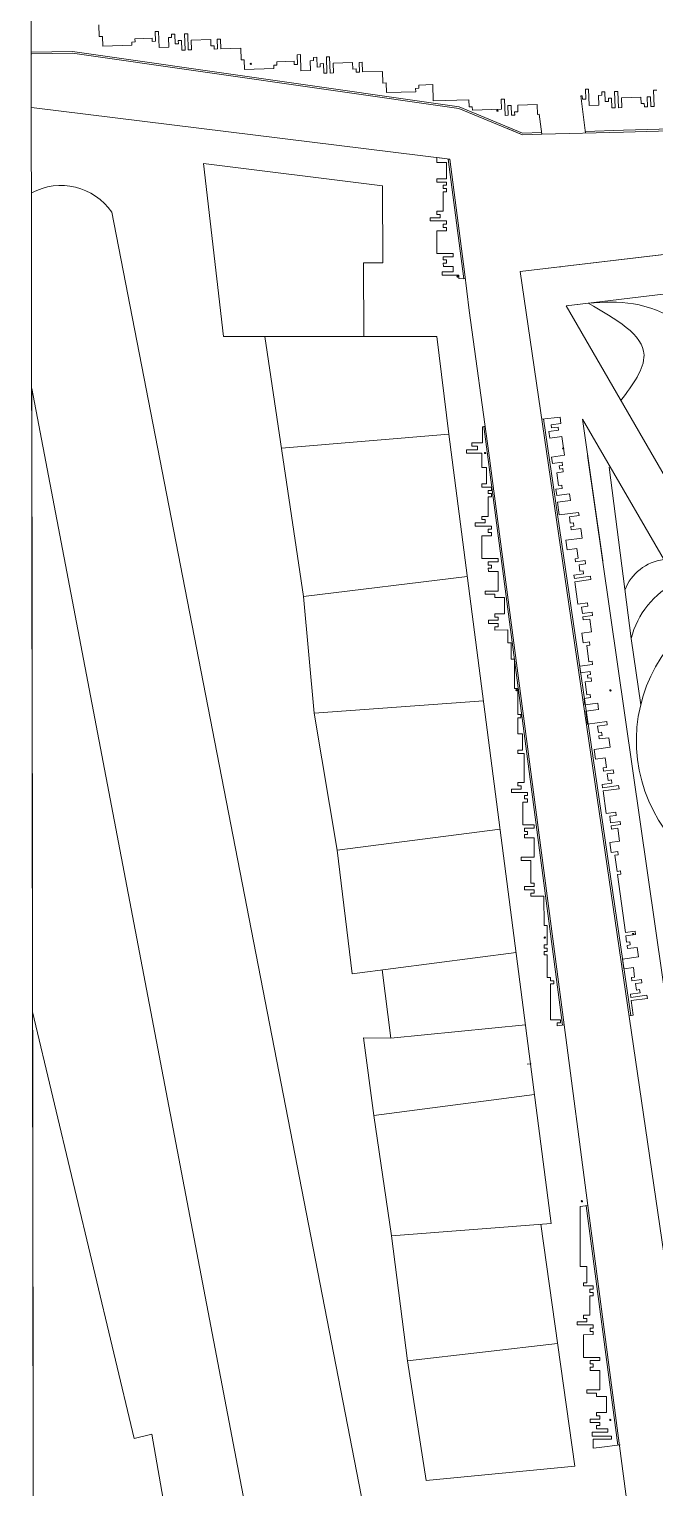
# Model space of a CAD drawing. Header units: metres. Extents: x -48 to 2360, y -1392 to 453.
# Drawn here: x 662.2 to 698.9, y -1013.8 to -928.3 of the extents above; entities that cross this region are included whole.
import ezdxf

# ---------------------------------------------------------------- set-up
doc = ezdxf.new("R2010")
doc.units = ezdxf.units.M
doc.layers.add('JARDINERAS', color=93, linetype='Continuous', lineweight=5, transparency=0.4)
doc.layers.add('TODO', color=210, linetype='Continuous', lineweight=5)

msp = doc.modelspace()

# ---------------------------------------------------------------- linework, layer by layer
at = {"layer": 'JARDINERAS', "transparency": 33554687}
for p, q in [((687.072, -942.5), (686.438, -942.5)), ((686.438, -942.5), (686.438, -942.706)), ((686.438, -942.706), (687.411, -942.706)), ((687.411, -942.706), (687.411, -942.905)), ((687.698, -942.912), (687.411, -942.905)), ((687.698, -942.912), (687.79, -942.901)), ((692.276, -951.142), (693.344, -951.02)), ((697.398, -986.116), (697.404, -986.152)), ((696.149, -1010.524), (695.239, -1010.524)), ((695.239, -1010.524), (695.239, -1010.754)), ((695.492, -1010.324), (696.149, -1010.324)), ((696.149, -1010.324), (696.149, -1010.524)), ((695.239, -1010.754), (696.355, -1010.754)), ((696.355, -1010.943), (695.282, -1010.943)), ((695.282, -1010.943), (695.282, -1011.466)), ((695.282, -1011.466), (695.65, -1011.428)), ((696.355, -1010.754), (696.355, -1010.943))]:
    msp.add_line(p, q, dxfattribs=at)
at = {"layer": 'JARDINERAS', "ltscale": 7, "transparency": 33554687}
for p, q in [((688.788, -951.585), (688.872, -951.582)), ((688.788, -952.533), (688.788, -951.585)), ((693.344, -951.02), (693.394, -951.391)), ((687.859, -953.133), (687.859, -952.933)), ((687.859, -952.933), (688.499, -952.933)), ((688.749, -953.133), (687.859, -953.133)), ((688.173, -952.733), (688.173, -952.533)), ((688.173, -952.533), (688.788, -952.533)), ((688.499, -952.733), (688.173, -952.733)), ((688.499, -952.933), (688.499, -952.733))]:
    msp.add_line(p, q, dxfattribs=at)
at = {"layer": 'JARDINERAS', "ltscale": 0.05, "transparency": 33554687}
msp.add_line((697.516, -964.006), (696.226, -953.95), dxfattribs=at)
at = {"layer": 'JARDINERAS', "transparency": 33554687, "flags": 128}
for points in [[(666.314, -928.72), (666.292, -928.036)], [(669.792, -928.414), (669.601, -928.42)], [(669.601, -928.42), (669.62, -928.991)], [(669.824, -929.365), (669.792, -928.414)], [(670.749, -928.572), (670.559, -928.578)], [(670.769, -929.143), (670.749, -928.572)], [(671.511, -928.546), (671.32, -928.553)], [(671.32, -928.553), (671.352, -929.504)], [(671.542, -929.498), (671.511, -928.546)], [(666.505, -928.714), (666.314, -928.72)], [(666.524, -929.285), (666.505, -928.714)], [(668.236, -929.228), (666.524, -929.285)], [(668.42, -929.031), (668.23, -929.037)], [(668.23, -929.037), (668.236, -929.228)], [(669.424, -928.807), (668.414, -928.841)], [(668.414, -928.841), (668.42, -929.031)], [(669.43, -928.997), (669.424, -928.807)], [(669.62, -928.991), (669.43, -928.997)], [(670.394, -929.346), (669.824, -929.365)], [(670.566, -928.769), (670.375, -928.775)], [(670.375, -928.775), (670.394, -929.346)], [(670.559, -928.578), (670.566, -928.769)], [(670.959, -929.136), (670.769, -929.143)], [(671.143, -928.94), (670.952, -928.946)], [(670.952, -928.946), (670.959, -929.136)], [(671.162, -929.511), (671.143, -928.94)], [(672.855, -928.882), (671.714, -928.921)], [(671.714, -928.921), (671.733, -929.492)], [(672.868, -929.263), (672.855, -928.882)], [(673.058, -929.257), (672.868, -929.263)], [(673.065, -929.447), (673.058, -929.257)], [(673.426, -928.863), (673.236, -928.87)], [(673.236, -928.87), (673.255, -929.441)], [(673.445, -929.434), (673.426, -928.863)], [(674.614, -929.395), (673.445, -929.434)], [(674.637, -930.08), (674.614, -929.395)], [(691.153, -934.379), (687.434, -932.835), (664.756, -929.593), (662.332, -929.631)], [(671.352, -929.504), (671.162, -929.511)], [(671.733, -929.492), (671.542, -929.498)], [(673.255, -929.441), (673.065, -929.447)], [(674.827, -930.073), (674.637, -930.08)], [(674.846, -930.644), (674.827, -930.073)], [(677.746, -930.166), (676.736, -930.2)], [(676.736, -930.2), (676.742, -930.39)], [(677.752, -930.356), (677.746, -930.166)], [(678.114, -929.773), (677.924, -929.779)], [(677.924, -929.779), (677.943, -930.35)], [(678.146, -930.724), (678.114, -929.773)], [(678.888, -930.128), (678.697, -930.134)], [(678.697, -930.134), (678.717, -930.705)], [(679.072, -929.931), (678.881, -929.937)], [(678.881, -929.937), (678.888, -930.128)], [(679.091, -930.502), (679.072, -929.931)], [(679.833, -929.906), (679.642, -929.912)], [(679.642, -929.912), (679.674, -930.863)], [(679.865, -930.857), (679.833, -929.906)], [(681.177, -930.241), (680.036, -930.28)], [(680.036, -930.28), (680.055, -930.851)], [(681.19, -930.622), (681.177, -930.241)], [(681.748, -930.222), (681.558, -930.229)], [(681.558, -930.229), (681.577, -930.8)], [(681.767, -930.793), (681.748, -930.222)], [(676.559, -930.587), (674.846, -930.644)], [(676.742, -930.39), (676.552, -930.396)], [(676.552, -930.396), (676.559, -930.587)], [(677.943, -930.35), (677.752, -930.356)], [(678.717, -930.705), (678.146, -930.724)], [(679.281, -930.495), (679.091, -930.502)], [(679.465, -930.299), (679.275, -930.305)], [(679.275, -930.305), (679.281, -930.495)], [(679.484, -930.87), (679.465, -930.299)], [(679.674, -930.863), (679.484, -930.87)], [(680.055, -930.851), (679.865, -930.857)], [(681.38, -930.616), (681.19, -930.622)], [(681.387, -930.806), (681.38, -930.616)], [(681.577, -930.8), (681.387, -930.806)], [(682.936, -930.754), (681.767, -930.793)], [(682.959, -931.439), (682.936, -930.754)], [(683.149, -931.432), (682.959, -931.439)], [(683.168, -932.003), (683.149, -931.432)], [(684.881, -931.946), (683.168, -932.003)], [(685.065, -931.749), (684.874, -931.755)], [(684.874, -931.755), (684.881, -931.946)], [(685.878, -931.531), (685.058, -931.559)], [(685.058, -931.559), (685.065, -931.749)], [(685.91, -932.489), (685.878, -931.531)], [(695.021, -931.8), (694.831, -931.806)], [(694.831, -931.806), (694.85, -932.377)], [(695.053, -932.751), (695.021, -931.8)], [(695.979, -931.958), (695.788, -931.965)], [(695.788, -931.965), (695.795, -932.155)], [(695.998, -932.529), (695.979, -931.958)], [(696.74, -931.933), (696.549, -931.939)], [(696.549, -931.939), (696.581, -932.891)], [(696.772, -932.884), (696.74, -931.933)], [(699.023, -931.856), (698.833, -931.863)], [(698.833, -931.863), (698.865, -932.814)], [(687.993, -932.419), (685.91, -932.489)], [(688.007, -932.837), (687.993, -932.419)], [(688.198, -932.831), (688.007, -932.837)], [(688.204, -933.021), (688.198, -932.831)], [(690.088, -932.387), (689.897, -932.393)], [(689.897, -932.393), (689.916, -932.964)], [(690.119, -933.338), (690.088, -932.387)], [(690.481, -932.755), (690.291, -932.761)], [(690.291, -932.761), (690.31, -933.332)], [(690.5, -933.326), (690.481, -932.755)], [(692.003, -932.704), (690.861, -932.742)], [(690.861, -932.742), (690.874, -933.123)], [(692.022, -933.275), (692.003, -932.704)], [(694.653, -932.193), (694.564, -932.196)], [(694.832, -934.37), (694.564, -932.196)], [(694.659, -932.384), (694.653, -932.193)], [(694.85, -932.377), (694.659, -932.384)], [(695.624, -932.732), (695.053, -932.751)], [(695.795, -932.155), (695.604, -932.161)], [(695.604, -932.161), (695.624, -932.732)], [(696.188, -932.523), (695.998, -932.529)], [(696.372, -932.326), (696.182, -932.333)], [(696.182, -932.333), (696.188, -932.523)], [(696.391, -932.897), (696.372, -932.326)], [(698.084, -932.269), (696.943, -932.307)], [(696.943, -932.307), (696.962, -932.878)], [(698.097, -932.649), (698.084, -932.269)], [(698.287, -932.643), (698.097, -932.649)], [(698.294, -932.833), (698.287, -932.643)], [(698.484, -932.827), (698.294, -932.833)], [(698.655, -932.25), (698.465, -932.256)], [(698.465, -932.256), (698.484, -932.827)], [(698.674, -932.821), (698.655, -932.25)], [(698.865, -932.814), (698.674, -932.821)], [(689.916, -932.964), (688.204, -933.021)], [(690.31, -933.332), (690.119, -933.338)], [(690.69, -933.319), (690.5, -933.326)], [(690.874, -933.123), (690.684, -933.129)], [(690.684, -933.129), (690.69, -933.319)], [(692.128, -933.271), (692.022, -933.275)], [(692.128, -933.271), (692.272, -934.442)], [(696.581, -932.891), (696.391, -932.897)], [(696.962, -932.878), (696.772, -932.884)], [(686.111, -936.1), (686.111, -935.814)], [(686.111, -935.814), (686.873, -935.909)], [(686.682, -936.099), (686.111, -936.1)], [(686.684, -937.051), (686.682, -936.099)], [(686.775, -935.896), (686.873, -935.909)], [(687.698, -942.912), (686.775, -935.896)], [(686.113, -937.052), (686.684, -937.051)], [(686.113, -937.242), (686.113, -937.052)], [(686.684, -937.242), (686.113, -937.242)], [(686.494, -937.623), (686.494, -937.432)], [(686.494, -937.432), (686.684, -937.432)], [(686.685, -937.622), (686.494, -937.623)], [(686.496, -938.955), (686.494, -937.813)], [(686.494, -937.813), (686.685, -937.813)], [(686.684, -937.432), (686.684, -937.242)], [(686.685, -937.813), (686.685, -937.622)], [(685.735, -939.337), (686.306, -939.336)], [(685.735, -939.527), (685.735, -939.337)], [(686.687, -939.526), (685.735, -939.527)], [(686.115, -938.956), (686.496, -938.955)], [(686.115, -939.146), (686.115, -938.956)], [(686.306, -939.146), (686.115, -939.146)], [(686.306, -939.336), (686.306, -939.146)], [(686.687, -939.717), (686.687, -939.526)], [(686.117, -940.098), (686.688, -940.097)], [(686.119, -941.431), (686.117, -940.098)], [(686.497, -939.907), (686.497, -939.717)], [(686.497, -939.717), (686.687, -939.717)], [(686.688, -939.907), (686.497, -939.907)], [(686.688, -940.097), (686.688, -939.907)], [(687.071, -941.429), (686.119, -941.431)], [(686.5, -941.621), (687.071, -941.62)], [(686.5, -941.811), (686.5, -941.621)], [(686.69, -941.811), (686.5, -941.811)], [(686.501, -942.192), (686.5, -942.001)], [(686.5, -942.001), (686.691, -942.001)], [(687.072, -942.191), (686.501, -942.192)], [(686.691, -942.001), (686.69, -941.811)], [(687.071, -941.62), (687.071, -941.429)], [(687.072, -942.5), (687.072, -942.191)], [(693.394, -951.391), (692.828, -951.467)], [(692.828, -951.467), (692.854, -951.656)], [(692.854, -951.656), (693.231, -951.605)], [(693.231, -951.605), (693.256, -951.794)], [(693.256, -951.794), (692.69, -951.87)], [(692.69, -951.87), (692.741, -952.248)], [(693.45, -952.152), (692.741, -952.248)], [(693.45, -952.152), (693.6, -953.261)], [(688.75, -953.984), (688.749, -953.133)], [(693.6, -953.261), (692.845, -953.363)], [(692.845, -953.363), (692.896, -953.74)], [(689.036, -953.984), (688.75, -953.984)], [(689.037, -954.936), (689.036, -953.984)], [(692.896, -953.74), (693.462, -953.664)], [(693.487, -953.853), (693.298, -953.878)], [(693.298, -953.878), (693.324, -954.067)], [(693.324, -954.067), (693.513, -954.041)], [(693.462, -953.664), (693.487, -953.853)], [(693.513, -954.041), (693.538, -954.23)], [(688.752, -955.127), (688.752, -954.936)], [(688.752, -954.936), (689.037, -954.936)], [(693.538, -954.23), (693.161, -954.281)], [(693.161, -954.281), (693.262, -955.036)], [(693.262, -955.036), (693.451, -955.01)], [(693.451, -955.01), (693.476, -955.199)], [(689.323, -955.126), (688.752, -955.127)], [(689.133, -955.507), (689.133, -955.316)], [(689.133, -955.316), (689.323, -955.316)], [(689.324, -955.507), (689.133, -955.507)], [(689.135, -956.84), (689.133, -955.697)], [(689.133, -955.697), (689.324, -955.697)], [(689.323, -955.316), (689.323, -955.126)], [(689.324, -955.697), (689.324, -955.507)], [(693.476, -955.199), (693.099, -955.25)], [(693.099, -955.25), (693.15, -955.627)], [(693.15, -955.627), (693.905, -955.525)], [(693.955, -955.903), (693.201, -956.005)], [(693.905, -955.525), (693.955, -955.903)], [(693.201, -956.005), (693.302, -956.759)], [(693.302, -956.759), (694.435, -956.607)], [(694.435, -956.607), (694.46, -956.795)], [(688.374, -957.412), (688.374, -957.221)], [(688.374, -957.221), (688.945, -957.221)], [(689.326, -957.41), (688.374, -957.412)], [(688.755, -957.031), (688.754, -956.84)], [(688.754, -956.84), (689.135, -956.84)], [(688.945, -957.03), (688.755, -957.031)], [(688.945, -957.221), (688.945, -957.03)], [(689.136, -957.792), (689.136, -957.601)], [(689.136, -957.601), (689.326, -957.601)], [(689.326, -957.601), (689.326, -957.41)], [(694.46, -956.795), (693.894, -956.872)], [(693.894, -956.872), (693.945, -957.249)], [(693.945, -957.249), (694.133, -957.224)], [(694.159, -957.412), (693.97, -957.438)], [(693.97, -957.438), (693.996, -957.626)], [(693.996, -957.626), (694.562, -957.55)], [(694.133, -957.224), (694.159, -957.412)], [(694.562, -957.55), (694.638, -958.116)], [(688.758, -959.315), (688.756, -957.982)], [(688.756, -957.982), (689.327, -957.982)], [(689.327, -957.791), (689.136, -957.792)], [(689.327, -957.982), (689.327, -957.791)], [(694.638, -958.116), (693.695, -958.243)], [(693.695, -958.243), (693.771, -958.809)], [(689.71, -959.314), (688.758, -959.315)], [(689.71, -959.504), (689.71, -959.314)], [(693.771, -958.809), (694.337, -958.733)], [(694.413, -959.299), (694.224, -959.325)], [(694.224, -959.325), (694.25, -959.513)], [(694.337, -958.733), (694.413, -959.299)], [(689.139, -959.505), (689.71, -959.504)], [(689.139, -959.695), (689.139, -959.505)], [(689.329, -959.695), (689.139, -959.695)], [(689.14, -960.076), (689.139, -959.886)], [(689.139, -959.886), (689.33, -959.886)], [(689.711, -960.075), (689.14, -960.076)], [(689.33, -959.886), (689.329, -959.695)], [(689.712, -961.218), (689.711, -960.075)], [(694.25, -959.513), (694.816, -959.437)], [(694.841, -959.626), (694.464, -959.676)], [(694.464, -959.676), (694.515, -960.054)], [(694.515, -960.054), (694.703, -960.028)], [(694.703, -960.028), (694.729, -960.217)], [(694.816, -959.437), (694.841, -959.626)], [(694.729, -960.217), (694.163, -960.293)], [(694.163, -960.293), (694.188, -960.482)], [(694.188, -960.482), (695.132, -960.355)], [(695.157, -960.544), (694.214, -960.671)], [(694.214, -960.671), (694.392, -961.991)], [(695.132, -960.355), (695.157, -960.544)], [(688.951, -961.219), (689.712, -961.218)], [(688.951, -961.409), (688.951, -961.219)], [(689.522, -961.408), (688.951, -961.409)], [(689.522, -961.599), (689.522, -961.408)], [(690.094, -961.598), (689.522, -961.599)], [(690.095, -962.55), (690.094, -961.598)], [(694.392, -961.991), (694.958, -961.915)], [(694.958, -961.915), (694.983, -962.104)], [(689.524, -962.551), (690.095, -962.55)], [(689.524, -962.741), (689.524, -962.551)], [(689.714, -962.741), (689.524, -962.741)], [(689.715, -962.931), (689.714, -962.741)], [(694.983, -962.104), (694.606, -962.155)], [(694.606, -962.155), (694.657, -962.532)], [(694.657, -962.532), (695.223, -962.456)], [(695.248, -962.645), (694.682, -962.721)], [(694.682, -962.721), (694.707, -962.909)], [(695.223, -962.456), (695.248, -962.645)], [(689.144, -962.932), (689.715, -962.931)], [(689.144, -963.122), (689.144, -962.932)], [(689.715, -963.122), (689.144, -963.122)], [(689.525, -963.503), (689.525, -963.312)], [(689.525, -963.312), (689.715, -963.312)], [(690.287, -963.502), (689.525, -963.503)], [(689.715, -963.312), (689.715, -963.122)], [(690.288, -964.263), (690.287, -963.502)], [(695.187, -963.613), (694.62, -963.69)], [(694.707, -962.909), (695.085, -962.859)], [(695.085, -962.859), (695.187, -963.613)], [(690.478, -964.263), (690.288, -964.263)], [(690.479, -965.215), (690.478, -964.263)], [(694.62, -963.69), (694.697, -964.256)], [(694.697, -964.256), (695.074, -964.205)], [(695.1, -964.393), (694.911, -964.419)], [(694.911, -964.419), (695.038, -965.362)], [(695.074, -964.205), (695.1, -964.393)], [(690.67, -965.214), (690.479, -965.215)], [(690.672, -966.928), (690.67, -965.214)], [(695.038, -965.362), (695.227, -965.337)], [(695.227, -965.337), (695.252, -965.526)], [(695.252, -965.526), (694.497, -965.627)], [(694.497, -965.627), (694.548, -966.005)], [(694.548, -966.005), (695.114, -965.928)], [(695.14, -966.117), (694.951, -966.142)], [(694.951, -966.142), (694.976, -966.331)], [(695.114, -965.928), (695.14, -966.117)], [(690.863, -966.928), (690.672, -966.928)], [(690.865, -968.451), (690.863, -966.928)], [(695.191, -966.494), (694.813, -966.545)], [(694.813, -966.545), (694.915, -967.3)], [(694.976, -966.331), (695.165, -966.306)], [(695.165, -966.306), (695.191, -966.494)], [(695.129, -967.463), (694.752, -967.514)], [(694.752, -967.514), (694.802, -967.891)], [(694.802, -967.891), (695.557, -967.79)], [(694.915, -967.3), (695.104, -967.275)], [(695.104, -967.275), (695.129, -967.463)], [(695.557, -967.79), (695.608, -968.167)], [(691.055, -968.451), (690.865, -968.451)], [(690.866, -969.593), (690.865, -968.641)], [(690.865, -968.641), (691.055, -968.641)], [(691.055, -968.641), (691.055, -968.451)], [(695.608, -968.167), (694.853, -968.269)], [(694.853, -968.269), (694.955, -969.024)], [(691.152, -969.593), (690.866, -969.593)], [(691.153, -970.545), (691.152, -969.593)], [(694.955, -969.024), (696.087, -968.871)], [(696.112, -969.06), (695.546, -969.136)], [(695.546, -969.136), (695.597, -969.513)], [(695.597, -969.513), (695.786, -969.488)], [(695.786, -969.488), (695.811, -969.677)], [(696.087, -968.871), (696.112, -969.06)], [(696.29, -970.38), (695.347, -970.508)], [(695.811, -969.677), (695.623, -969.702)], [(695.623, -969.702), (695.648, -969.891)], [(695.648, -969.891), (696.214, -969.814)], [(696.214, -969.814), (696.29, -970.38)], [(690.868, -970.735), (690.868, -970.545)], [(690.868, -970.545), (691.153, -970.545)], [(691.249, -970.735), (690.868, -970.735)], [(691.251, -972.448), (691.249, -970.735)], [(695.347, -970.508), (695.423, -971.074)], [(695.423, -971.074), (695.989, -970.997)], [(695.989, -970.997), (696.066, -971.563)], [(696.066, -971.563), (695.877, -971.589)], [(695.877, -971.589), (695.902, -971.777)], [(695.902, -971.777), (696.468, -971.701)], [(696.494, -971.89), (696.116, -971.941)], [(696.116, -971.941), (696.167, -972.318)], [(696.468, -971.701), (696.494, -971.89)], [(690.49, -972.83), (691.061, -972.829)], [(690.49, -973.021), (690.49, -972.83)], [(691.442, -973.019), (690.49, -973.021)], [(690.87, -972.449), (691.251, -972.448)], [(690.871, -972.639), (690.87, -972.449)], [(691.061, -972.639), (690.871, -972.639)], [(691.061, -972.829), (691.061, -972.639)], [(691.443, -973.21), (691.442, -973.019)], [(696.381, -972.481), (695.815, -972.558)], [(695.815, -972.558), (695.841, -972.746)], [(695.841, -972.746), (696.784, -972.619)], [(696.81, -972.808), (695.866, -972.935)], [(695.866, -972.935), (696.044, -974.256)], [(696.167, -972.318), (696.356, -972.293)], [(696.356, -972.293), (696.381, -972.481)], [(696.784, -972.619), (696.81, -972.808)], [(691.157, -973.591), (691.443, -973.59)], [(691.159, -974.924), (691.157, -973.591)], [(691.252, -973.4), (691.252, -973.21)], [(691.252, -973.21), (691.443, -973.21)], [(691.443, -973.4), (691.252, -973.4)], [(691.443, -973.59), (691.443, -973.4)], [(696.044, -974.256), (696.61, -974.18)], [(696.636, -974.368), (696.258, -974.419)], [(696.258, -974.419), (696.309, -974.796)], [(696.309, -974.796), (696.875, -974.72)], [(696.61, -974.18), (696.636, -974.368)], [(696.875, -974.72), (696.901, -974.909)], [(691.826, -974.923), (691.159, -974.924)], [(691.255, -975.114), (691.826, -975.113)], [(691.255, -975.304), (691.255, -975.114)], [(691.445, -975.304), (691.255, -975.304)], [(691.255, -975.495), (691.446, -975.494)], [(691.256, -975.685), (691.255, -975.495)], [(691.446, -975.494), (691.445, -975.304)], [(691.826, -975.113), (691.826, -974.923)], [(696.901, -974.909), (696.335, -974.985)], [(696.335, -974.985), (696.36, -975.174)], [(696.36, -975.174), (696.737, -975.123)], [(696.737, -975.123), (696.839, -975.878)], [(691.827, -975.684), (691.256, -975.685)], [(691.828, -976.826), (691.827, -975.684)], [(696.839, -975.878), (696.273, -975.954)], [(696.273, -975.954), (696.353, -976.545)], [(691.067, -976.828), (691.828, -976.826)], [(691.067, -977.018), (691.067, -976.828)], [(691.638, -977.017), (691.067, -977.018)], [(691.64, -978.35), (691.638, -977.017)], [(696.353, -976.545), (696.73, -976.494)], [(696.755, -976.683), (696.567, -976.708)], [(696.567, -976.708), (696.694, -977.652)], [(696.73, -976.494), (696.755, -976.683)], [(696.694, -977.652), (696.883, -977.626)], [(696.908, -977.815), (696.719, -977.84)], [(696.719, -977.84), (697.177, -981.237)], [(696.883, -977.626), (696.908, -977.815)], [(691.26, -978.541), (691.831, -978.54)], [(691.26, -978.731), (691.26, -978.541)], [(691.831, -978.73), (691.26, -978.731)], [(691.83, -978.35), (691.64, -978.35)], [(691.641, -979.111), (691.641, -978.921)], [(691.641, -978.921), (691.831, -978.921)], [(691.831, -978.54), (691.83, -978.35)], [(691.831, -978.921), (691.831, -978.73)], [(692.403, -979.11), (691.641, -979.111)], [(692.405, -980.824), (692.403, -979.11)], [(692.595, -980.824), (692.405, -980.824)], [(692.597, -981.966), (692.595, -980.824)], [(697.177, -981.237), (697.743, -981.16)], [(697.768, -981.349), (697.202, -981.425)], [(697.202, -981.425), (697.253, -981.803)], [(697.743, -981.16), (697.768, -981.349)], [(692.407, -982.156), (692.407, -981.966)], [(692.407, -981.966), (692.597, -981.966)], [(692.597, -982.156), (692.407, -982.156)], [(692.407, -982.537), (692.407, -982.347)], [(692.407, -982.347), (692.598, -982.347)], [(692.598, -982.347), (692.597, -982.156)], [(697.253, -981.803), (697.442, -981.777)], [(697.467, -981.966), (697.279, -981.991)], [(697.279, -981.991), (697.304, -982.18)], [(697.304, -982.18), (697.87, -982.104)], [(697.442, -981.777), (697.467, -981.966)], [(697.87, -982.104), (697.946, -982.67)], [(692.598, -982.537), (692.407, -982.537)], [(692.6, -983.87), (692.598, -982.537)], [(697.946, -982.67), (697.003, -982.797)], [(697.003, -982.797), (697.079, -983.363)], [(697.079, -983.363), (697.645, -983.287)], [(697.645, -983.287), (697.722, -983.853)], [(692.79, -983.869), (692.6, -983.87)], [(692.79, -984.06), (692.79, -983.869)], [(692.981, -984.06), (692.79, -984.06)], [(692.981, -984.25), (692.981, -984.06)], [(697.722, -983.853), (697.533, -983.878)], [(697.533, -983.878), (697.558, -984.067)], [(697.558, -984.067), (698.124, -983.991)], [(698.124, -983.991), (698.15, -984.179)], [(692.794, -986.344), (692.791, -984.25)], [(692.791, -984.25), (692.981, -984.25)], [(698.037, -984.771), (697.471, -984.847)], [(697.471, -984.847), (697.497, -985.036)], [(697.497, -985.036), (698.44, -984.909)], [(698.15, -984.179), (697.772, -984.23)], [(697.772, -984.23), (697.823, -984.608)], [(697.823, -984.608), (698.012, -984.582)], [(698.012, -984.582), (698.037, -984.771)], [(698.44, -984.909), (698.466, -985.097)], [(698.466, -985.097), (697.522, -985.224)], [(697.522, -985.224), (697.638, -986.085)], [(693.365, -986.344), (692.794, -986.344)], [(693.175, -986.534), (693.365, -986.534)], [(693.583, -986.646), (693.175, -986.703), (693.175, -986.534)], [(693.365, -986.534), (693.365, -986.344)], [(693.583, -986.646), (693.489, -986.658)], [(697.638, -986.085), (697.398, -986.116)], [(694.522, -997.303), (694.978, -997.244)], [(694.527, -1000.811), (694.522, -997.303)], [(696.729, -1011.283), (694.883, -997.256)], [(694.908, -1000.811), (694.527, -1000.811)], [(694.909, -1001.763), (694.908, -1000.811)], [(694.719, -1001.763), (694.909, -1001.763)], [(694.719, -1001.953), (694.719, -1001.763)], [(695.29, -1001.953), (694.719, -1001.953)], [(695.291, -1002.143), (695.29, -1001.953)], [(695.101, -1002.334), (695.1, -1002.143)], [(695.1, -1002.143), (695.291, -1002.143)], [(695.291, -1002.333), (695.101, -1002.334)], [(695.102, -1003.666), (695.101, -1002.524)], [(695.101, -1002.524), (695.291, -1002.524)], [(695.291, -1002.524), (695.291, -1002.333)], [(694.722, -1003.667), (695.102, -1003.666)], [(694.722, -1003.857), (694.722, -1003.667)], [(694.341, -1004.048), (694.913, -1004.047)], [(694.342, -1004.239), (694.341, -1004.048)], [(695.294, -1004.237), (694.342, -1004.239)], [(694.912, -1003.857), (694.722, -1003.857)], [(694.913, -1004.047), (694.912, -1003.857)], [(695.104, -1004.618), (695.103, -1004.428)], [(695.103, -1004.428), (695.294, -1004.428)], [(695.294, -1004.618), (695.104, -1004.618)], [(695.294, -1004.428), (695.294, -1004.237)], [(695.294, -1004.808), (695.294, -1004.618)], [(694.723, -1004.809), (695.294, -1004.808)], [(694.725, -1006.142), (694.723, -1004.809)], [(695.677, -1006.141), (694.725, -1006.142)], [(695.106, -1006.332), (695.677, -1006.331)], [(695.106, -1006.522), (695.106, -1006.332)], [(695.677, -1006.331), (695.677, -1006.141)], [(695.297, -1006.522), (695.106, -1006.522)], [(695.107, -1006.713), (695.297, -1006.712)], [(695.107, -1006.903), (695.107, -1006.713)], [(695.678, -1006.902), (695.107, -1006.903)], [(695.297, -1006.712), (695.297, -1006.522)], [(695.68, -1008.045), (695.678, -1006.902)], [(694.918, -1008.046), (695.68, -1008.045)], [(694.918, -1008.236), (694.918, -1008.046)], [(695.49, -1008.235), (694.918, -1008.236)], [(695.49, -1008.426), (695.49, -1008.235)], [(696.061, -1008.425), (695.49, -1008.426)], [(696.062, -1009.377), (696.061, -1008.425)], [(695.111, -1009.759), (695.682, -1009.758)], [(695.111, -1009.949), (695.111, -1009.759)], [(695.491, -1009.568), (695.491, -1009.377)], [(695.491, -1009.377), (696.062, -1009.377)], [(695.682, -1009.568), (695.491, -1009.568)], [(695.682, -1009.758), (695.682, -1009.568)], [(695.682, -1009.948), (695.111, -1009.949)], [(695.492, -1010.324), (695.492, -1010.139)], [(695.492, -1010.139), (695.683, -1010.139)], [(695.683, -1010.139), (695.682, -1009.948)], [(696.866, -1011.264), (695.65, -1011.428)]]:
    msp.add_lwpolyline(points, dxfattribs=at)
at = {"layer": 'JARDINERAS', "ltscale": 0.05, "transparency": 33554687, "flags": 128}
msp.add_lwpolyline([(697.516, -964.006), (698.075, -967.895)], dxfattribs=at)
at = {"layer": 'JARDINERAS', "ltscale": 0.05, "transparency": 33554687}
for centre, radius, start, end in [((699.751, -962.127), 2.772, 96.66577, 159.70283), ((702.463, -965.262), 5.104, 116.41176, 165.75283)]:
    msp.add_arc(centre, radius, start, end, dxfattribs=at)
at = {"layer": 'JARDINERAS', "transparency": 33554687}
for centre, major_axis, start_param, end_param in [((675.201, -930.312), (0.0269, 0.027), 5.497787, 11.780972), ((687.331, -942.785), (0.0269, 0.027), 5.497787, 11.780972), ((688.951, -953.127), (0.0269, 0.027), 5.497787, 11.780972), ((693.528, -952.854), (-0.027, 0.0269), 3.926991, 10.210176), ((690.785, -967.029), (-0.027, 0.0269), 3.926991, 10.210176), ((696.298, -967.041), (-0.027, 0.0269), 3.926991, 10.210176), ((692.447, -981.531), (-0.027, 0.0269), 3.926991, 10.210176), ((697.642, -981.322), (-0.027, 0.0269), 3.926991, 10.210176), ((694.631, -996.99), (0.0269, 0.027), 5.497787, 11.780972), ((696.295, -1009.804), (-0.027, 0.0269), 3.926991, 10.210176)]:
    msp.add_ellipse(centre, major_axis=major_axis, ratio=1, start_param=start_param, end_param=end_param, dxfattribs=at)
at = {"layer": 'JARDINERAS', "ltscale": 0.05, "transparency": 33554687}
for points in [[(693.708, -944.508), (699.003, -944.751), (701.189, -946.52), (699.853, -950.365), (700.132, -955.6)], [(694.998, -944.353), (698.273, -947.386), (696.92, -950.054)]]:
    msp.add_spline(points, degree=3, dxfattribs=at)
at = {"layer": 'TODO', "transparency": 33554687}
for p, q in [((686.873, -935.909), (662.339, -932.878)), ((692.272, -934.442), (691.136, -934.475)), ((692.26, -934.348), (691.153, -934.379)), ((694.832, -934.373), (694.832, -934.37)), ((733.921, -937.339), (691.011, -942.496)), ((667.056, -939.016), (692.461, -1069.58)), ((693.368, -942.213), (693.371, -942.233)), ((687.74, -942.499), (688.024, -944.771)), ((688.024, -944.771), (689.172, -953.133)), ((693.708, -944.508), (700.476, -956.193)), ((686.116, -946.288), (673.609, -946.306)), ((694.665, -951.148), (701.482, -962.917)), ((686.823, -952.031), (692.831, -998.283)), ((693.583, -986.646), (694.978, -997.244)), ((694.978, -997.244), (704.493, -1069.542)), ((692.227, -998.33), (694.211, -1012.524))]:
    msp.add_line(p, q, dxfattribs=at)
msp.add_lwpolyline([(982.533, -1068.66), (982.533, -838.66), (662.208, -839.107), (662.332, -929.631), (662.53, -1069.675)], close=True, dxfattribs=at)
at = {"layer": 'TODO', "transparency": 33554687, "flags": 128}
for points in [[(662.328, -927.215), (662.332, -929.725)], [(662.332, -929.725), (662.364, -929.725), (664.75, -929.689), (687.409, -932.928), (691.136, -934.475)], [(736.803, -933.187), (697.068, -934.312), (692.272, -934.442)], [(734.093, -933.264), (734.098, -933.168), (697.065, -934.212), (694.82, -934.275)], [(690.267, -934.114), (691.136, -934.475)], [(692.26, -934.348), (692.272, -934.442)], [(673.609, -946.306), (672.431, -936.157)], [(672.431, -936.157), (682.938, -937.463)], [(686.873, -935.909), (687.74, -942.499)], [(686.873, -935.909), (687.74, -942.499)], [(682.938, -937.463), (682.944, -941.98)], [(682.944, -941.98), (681.827, -941.981)], [(681.827, -941.981), (681.833, -946.294)], [(678.291, -961.545), (676.03, -946.302)], [(686.116, -946.288), (686.823, -952.031)], [(662.53, -1069.675), (662.362, -949.345), (685.338, -1069.602)], [(693.489, -986.658), (688.872, -951.582), (688.958, -951.572)], [(692.374, -951.131), (697.497, -986.103)], [(694.665, -951.148), (695.851, -959.448)], [(686.823, -952.031), (677, -952.836)], [(689.172, -953.133), (693.583, -986.646)], [(694.964, -953.281), (699.808, -986.982)], [(687.905, -960.364), (678.291, -961.545)], [(678.93, -968.385), (678.291, -961.545)], [(688.852, -967.654), (678.93, -968.385)], [(680.266, -976.41), (678.93, -968.385)], [(689.828, -975.168), (680.266, -976.41)], [(681.152, -983.651), (680.266, -976.41)], [(690.768, -982.402), (681.152, -983.651)], [(683.427, -987.422), (682.907, -983.423)], [(662.413, -985.877), (668.358, -1010.891)], [(691.321, -986.656), (683.427, -987.422)], [(682.417, -991.959), (681.825, -987.402)], [(681.825, -987.402), (683.427, -987.422)], [(691.413, -988.955), (691.653, -988.932)], [(691.85, -990.733), (682.417, -991.959)], [(683.457, -999.012), (682.417, -991.959)], [(692.831, -998.283), (683.457, -999.012)], [(684.398, -1006.344), (683.457, -999.012)], [(684.398, -1006.344), (693.204, -1005.323)], [(685.494, -1013.365), (684.398, -1006.344)], [(668.358, -1010.891), (669.402, -1010.643)], [(669.402, -1010.643), (670.709, -1018.154)], [(694.211, -1012.524), (685.494, -1013.365)]]:
    msp.add_lwpolyline(points, dxfattribs=at)
at = {"layer": 'TODO', "ltscale": 7, "transparency": 33554687}
msp.add_lwpolyline([(702.871, -1023.561), (691.011, -942.496), (736.519, -937.11), (736.519, -939.363), (735.089, -975.157), (735.247, -993.091), (754.469, -989.947), (761.964, -991.068), (761.101, -1009.361)], close=True, dxfattribs=at)
at = {"layer": 'TODO', "ltscale": 0.05, "transparency": 33554687, "flags": 128}
for points in [[(733.673, -939.688), (693.708, -944.508)], [(733.672, -939.689), (693.708, -944.508)]]:
    msp.add_lwpolyline(points, dxfattribs=at)
at = {"layer": 'TODO', "transparency": 33554687}
for centre, radius, start, end in [((664.066, -941.082), 3.635, 34.63871, 118.29486), ((706.742, -970.001), 8.92, 126.52453, 255.66486)]:
    msp.add_arc(centre, radius, start, end, dxfattribs=at)
msp.add_ellipse((689.67, -933.06), major_axis=(0.0269, 0.027), ratio=1, start_param=5.497787, end_param=11.780972, dxfattribs=at)

doc.saveas('drawing.dxf')
